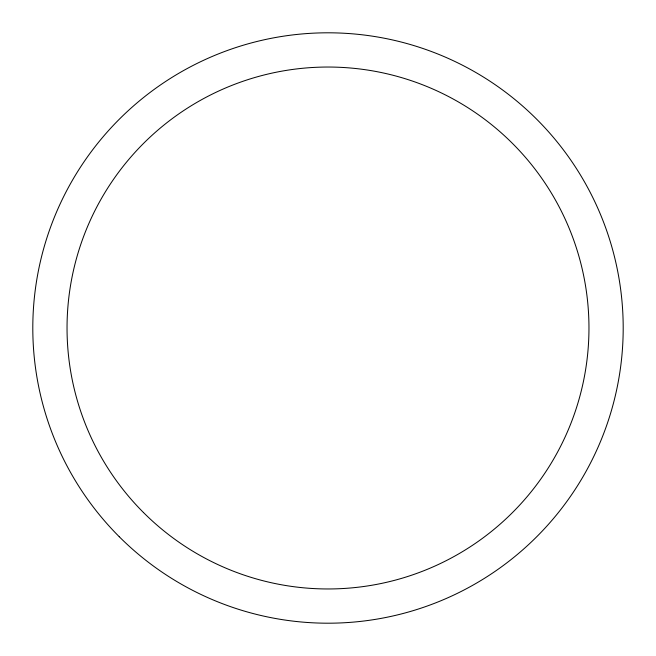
<?xml version="1.0" encoding="UTF-8"?>
<svg xmlns="http://www.w3.org/2000/svg" width="656" height="656" viewBox="0 0 656 656"><rect width="100%" height="100%" fill="white"/><g stroke="black" fill="none" stroke-linecap="round" stroke-linejoin="round"><path stroke-width="0.98" d="M119.261 536.739A295.2 295.2 0 0 0 613.139 404.399A295.2 295.2 0 0 0 251.601 42.861A295.2 295.2 0 0 0 119.261 536.739M143.475 512.525A260.957 260.957 0 0 0 580.068 395.543A260.957 260.957 0 0 0 260.457 75.932A260.957 260.957 0 0 0 143.475 512.525"/></g></svg>
